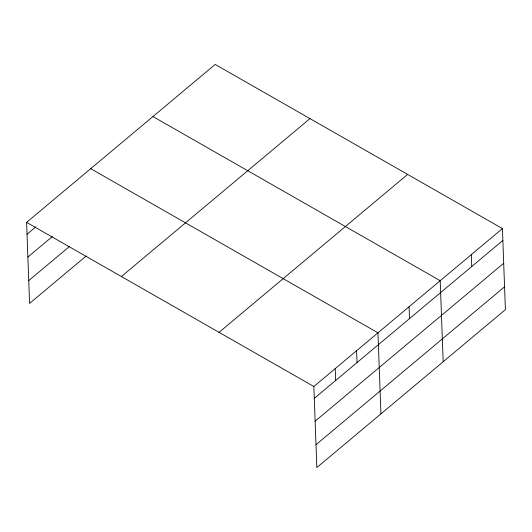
<?xml version="1.0" encoding="UTF-8"?>
<svg xmlns="http://www.w3.org/2000/svg" width="532" height="532" viewBox="0 0 532 532"><rect width="100%" height="100%" fill="white"/><g stroke="black" fill="none" stroke-linecap="round" stroke-linejoin="round"><path stroke-width="0.8" d="M86.144 256.038L29.573 303.42L26.6 222.369L215.174 64.445L502.427 228.58L505.4 309.631L316.826 467.555L313.853 386.505L502.427 228.58M27.032 234.233L35.837 226.865M27.87 257.062L52.389 236.534M28.735 280.583L69.592 246.369M121.396 276.534L309.97 118.609M219.058 332.34L407.632 174.416M314.286 398.375L502.866 240.451M315.124 421.204L503.698 263.28M315.988 444.725L504.562 286.801M152.943 116.561L440.197 280.697L443.169 361.747M90.713 168.671L377.966 332.813L380.939 413.863M26.6 222.369L313.853 386.505M471.312 254.642L471.751 266.505M409.081 306.758L409.52 318.621M356.593 350.714L357.032 362.578M335.227 368.609L335.659 380.48"/></g></svg>
